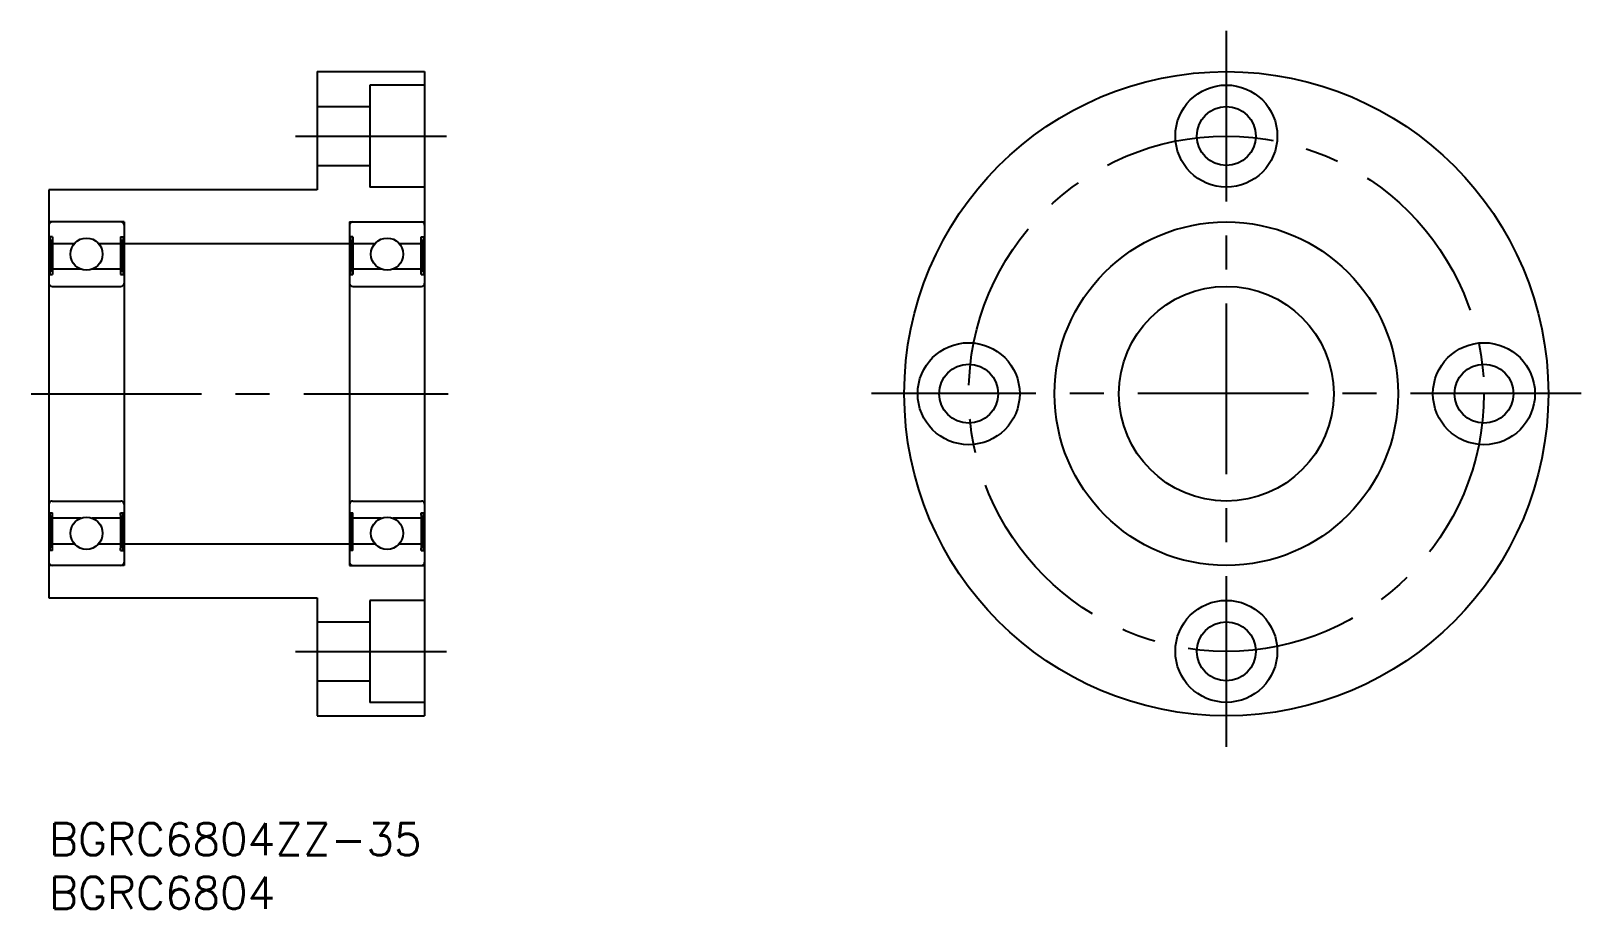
# Model space of a CAD drawing. Extents: x -2 to 143, y -8 to 74.
import ezdxf

# ---------------------------------------------------------------- set-up
doc = ezdxf.new("R2010")
doc.units = 0
doc.header["$LTSCALE"] = 0.5
doc.linetypes.add('CENTER', pattern=[50.8, 31.75, -6.35, 6.35, -6.35])
for name, color, linetype in [('MSM_CENTER', 1, 'CENTER'), ('MSM_CONTINUOUS', 7, 'CONTINUOUS'), ('MSM_NARROW', 5, 'CONTINUOUS'), ('MSM_PART_NUMBER', 7, 'CONTINUOUS')]:
    doc.layers.add(name, color=color, linetype=linetype)
doc.styles.get("Standard").update_dxf_attribs({"font": 'txt.shx', "height": 3, "bigfont": 'bigfont.shx'})

# ---------------------------------------------------------------- blocks, each defined once
blk = doc.blocks.new('*U7')
at = {"layer": 'MSM_PART_NUMBER'}
blk.add_text('BGRC6804ZZ-35', height=3, dxfattribs=at).set_placement((0, -3))
blk = doc.blocks.new('*U8')
at = {"layer": 'MSM_PART_NUMBER'}
blk.add_text('BGRC6804', height=3, dxfattribs=at).set_placement((0, -8))

msp = doc.modelspace()

# ---------------------------------------------------------------- linework, layer by layer
at = {"layer": 'MSM_CENTER'}
for p, q in [((109.68, 73.79), (109.68, 6.26)), ((22.97, 64), (37.03, 64)), ((-1.67, 40), (37.18, 40)), ((142.72, 40.02), (76.63, 40.02)), ((22.97, 16), (37.03, 16))]:
    msp.add_line(p, q, dxfattribs=at)
msp.add_circle((109.68, 40), 24, dxfattribs=at)
at = {"layer": 'MSM_CONTINUOUS'}
for p, q in [((25, 70), (35, 70)), ((25, 70), (25, 59)), ((35, 70), (35, 10)), ((35, 68.75), (29.9, 68.75)), ((29.9, 68.75), (29.9, 59.25)), ((25, 66.75), (29.9, 66.75)), ((25, 61.25), (29.9, 61.25)), ((35, 59.25), (29.9, 59.25)), ((0, 59), (0, 21)), ((25, 59), (0, 59)), ((7, 56), (0, 56)), ((7, 56), (7, 24)), ((28, 56), (28, 24)), ((28, 56), (35, 56)), ((0.32, 54.62), (0, 54.62)), ((0.08, 51.1), (0.08, 54.62)), ((0.32, 54.62), (0.32, 51.1)), ((0.32, 54), (2.38, 54)), ((4.62, 54), (6.68, 54)), ((6.68, 54.62), (7, 54.62)), ((6.68, 54.62), (6.68, 51.1)), ((6.92, 54.62), (6.92, 51.1)), ((7, 54), (28, 54)), ((28.32, 54.62), (28, 54.62)), ((28.08, 51.1), (28.08, 54.62)), ((28.32, 54.62), (28.32, 51.1)), ((28.32, 54), (30.38, 54)), ((32.62, 54), (34.68, 54)), ((34.68, 51.1), (34.68, 54.62)), ((34.68, 54.62), (35, 54.62)), ((34.92, 54.62), (34.92, 51.1)), ((0, 51.1), (0.32, 51.1)), ((2.96, 51.6), (0.32, 51.6)), ((6.68, 51.6), (4.04, 51.6)), ((6.68, 51.1), (7, 51.1)), ((28, 51.1), (28.32, 51.1)), ((30.96, 51.6), (28.32, 51.6)), ((34.68, 51.6), (32.04, 51.6)), ((34.68, 51.1), (35, 51.1)), ((0.3, 50), (6.7, 50)), ((28.3, 50), (34.7, 50)), ((0, 28.9), (0.32, 28.9)), ((0.08, 28.9), (0.08, 25.38)), ((0.3, 30), (6.7, 30)), ((0.32, 25.38), (0.32, 28.9)), ((6.68, 28.9), (6.68, 25.38)), ((6.68, 28.9), (7, 28.9)), ((6.92, 25.38), (6.92, 28.9)), ((28, 28.9), (28.32, 28.9)), ((28.08, 28.9), (28.08, 25.38)), ((28.3, 30), (34.7, 30)), ((28.32, 25.38), (28.32, 28.9)), ((34.68, 28.9), (34.68, 25.38)), ((34.68, 28.9), (35, 28.9)), ((34.92, 25.38), (34.92, 28.9)), ((2.96, 28.4), (0.32, 28.4)), ((6.68, 28.4), (4.04, 28.4)), ((30.96, 28.4), (28.32, 28.4)), ((34.68, 28.4), (32.04, 28.4)), ((0.32, 26), (2.38, 26)), ((4.62, 26), (6.68, 26)), ((7, 26), (28, 26)), ((28.32, 26), (30.38, 26)), ((32.62, 26), (34.68, 26)), ((0.32, 25.38), (0, 25.38)), ((6.68, 25.38), (7, 25.38)), ((28.32, 25.38), (28, 25.38)), ((34.68, 25.38), (35, 25.38)), ((7, 24), (0, 24)), ((28, 24), (35, 24)), ((0, 21), (25, 21)), ((25, 21), (25, 10)), ((35, 20.75), (29.9, 20.75)), ((29.9, 20.75), (29.9, 11.25)), ((25, 18.75), (29.9, 18.75)), ((25, 13.25), (29.9, 13.25)), ((35, 11.25), (29.9, 11.25)), ((25, 10), (35, 10))]:
    msp.add_line(p, q, dxfattribs=at)
for centre, radius in [((109.68, 40), 30), ((109.68, 64), 4.75), ((109.68, 64), 2.75), ((109.68, 40), 16), ((3.5, 53), 1.5), ((31.5, 53), 1.5), ((109.68, 40), 10), ((85.68, 40), 4.75), ((133.68, 40), 4.75), ((85.68, 40), 2.75), ((133.68, 40), 2.75), ((3.5, 27), 1.5), ((31.5, 27), 1.5), ((109.68, 16), 4.75), ((109.68, 16), 2.75)]:
    msp.add_circle(centre, radius, dxfattribs=at)
for centre, start, end in [((0.3, 55.7), 90, 180), ((6.7, 55.7), 0, 90), ((28.3, 55.7), 90, 180), ((34.7, 55.7), 0, 90), ((0.3, 50.3), 180, 270), ((6.7, 50.3), 270, 0), ((28.3, 50.3), 180, 270), ((34.7, 50.3), 270, 0), ((0.3, 29.7), 90, 180), ((6.7, 29.7), 0, 90), ((28.3, 29.7), 90, 180), ((34.7, 29.7), 0, 90), ((0.3, 24.3), 180, 270), ((6.7, 24.3), 270, 0), ((28.3, 24.3), 180, 270), ((34.7, 24.3), 270, 0)]:
    msp.add_arc(centre, 0.3, start, end, dxfattribs=at)
at = {"layer": 'MSM_NARROW'}
for p, q in [((0.08, 54.62), (0.32, 51.1)), ((0.32, 54.62), (0.08, 51.1)), ((6.68, 54.62), (6.92, 51.1)), ((6.92, 54.62), (6.68, 51.1)), ((28.08, 54.62), (28.32, 51.1)), ((28.32, 54.62), (28.08, 51.1)), ((34.68, 54.62), (34.92, 51.1)), ((34.92, 54.62), (34.68, 51.1)), ((0.08, 25.38), (0.32, 28.9)), ((0.32, 25.38), (0.08, 28.9)), ((6.68, 25.38), (6.92, 28.9)), ((6.92, 25.38), (6.68, 28.9)), ((28.08, 25.38), (28.32, 28.9)), ((28.32, 25.38), (28.08, 28.9)), ((34.68, 25.38), (34.92, 28.9)), ((34.92, 25.38), (34.68, 28.9))]:
    msp.add_line(p, q, dxfattribs=at)

# ---------------------------------------------------------------- block references
at = {"layer": 'MSM_CONTINUOUS'}
for name in ['*U7', '*U8']:
    msp.add_blockref(name, (0, 0), dxfattribs=at)

doc.saveas('drawing.dxf')
